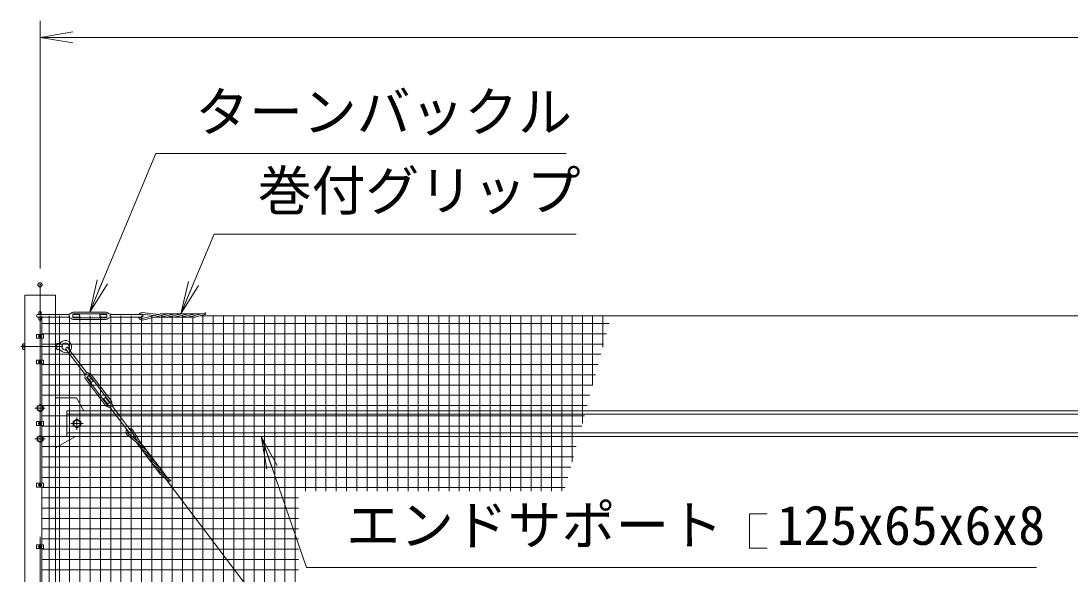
# Model space of a CAD drawing. Units: millimetres at full size; details may follow other scales. Extents: x -16800 to 16800, y -11880 to 11880.
# Drawn here: x -13163 to -8048, y 5399 to 8094 of the extents above; entities that cross this region are included whole.
import ezdxf
from ezdxf.enums import TextEntityAlignment as Align

# ---------------------------------------------------------------- set-up
doc = ezdxf.new("R2010")
doc.units = ezdxf.units.MM
doc.header["$LTSCALE"] = 40
doc.header["$PDMODE"] = 32
doc.header["$PDSIZE"] = 20
doc.linetypes.add('USER1', pattern=[50.8, 31.75, -6.35, 6.35, -6.35])
for name, color, linetype, lineweight in [('0-0_D-STR1', 1, 'Continuous', 18), ('0-1_D-BMK', 2, 'USER1', 13), ('0-2_D-STR3', 3, 'Continuous', 13), ('0-6_D-STR-DIM', 7, 'Continuous', 13), ('0-7_0', 7, 'Continuous', 18), ('0-9_D-STR-TXT', 7, 'Continuous', 13), ('0-A_D-STR2', 7, 'Continuous', 13)]:
    doc.layers.add(name, color=color, linetype=linetype, lineweight=lineweight)
doc.layers.add('0-8_Defpoints', color=253, linetype='Continuous')
doc.styles.add('ＭＳ ゴシック', font='')
doc.styles.get('ＭＳ ゴシック').set_extended_font_data('MS Gothic')

# ---------------------------------------------------------------- blocks, each defined once
blk = doc.blocks.new('_Open')
at = {"layer": '0-7_0'}
blk.add_line((-40, 6.67), (0, 0), dxfattribs=at)
blk.add_lwpolyline([(-40, -6.67), (0, 0), (-40, 0)], dxfattribs=at)

msp = doc.modelspace()

# ---------------------------------------------------------------- linework, layer by layer
at = {"layer": '0-0_D-STR1'}
for p, q in [((-12995.08, 487.52), (-12995.08, 6757.52)), ((-7200.08, 6195.02), (-12940.08, 6195.02)), ((-7200.08, 6178.02), (-12940.08, 6178.02)), ((-12940.08, 6087.02), (-7200.08, 6087.02))]:
    msp.add_line(p, q, dxfattribs=at)
for points in [[(-12995.08, 6757.52), (-13145.08, 6757.52), (-13145.08, -2242.48), (-12995.08, -2242.48), (-12995.08, -1282.48)], [(-12940.08, 6195.02), (-12940.08, 6070.02), (-7200.08, 6070.02)]]:
    msp.add_lwpolyline(points, dxfattribs=at)
at = {"layer": '0-1_D-BMK'}
for p, q in [((-13070.08, -2293.48), (-13070.08, 6808.52)), ((-13080.08, 6557.52), (-13060.08, 6557.52)), ((-13163.2, 6507.52), (-12958.68, 6507.52)), ((-13080.08, 6432.52), (-13060.08, 6432.52)), ((-13045.08, 6207.52), (-13095.08, 6207.52)), ((-12890.08, 6162.52), (-12890.08, 6102.52)), ((-13080.08, 6132.52), (-13060.08, 6132.52)), ((-12920.08, 6132.52), (-12860.08, 6132.52)), ((-13045.08, 6057.52), (-13095.08, 6057.52)), ((-13080.08, 5832.52), (-13060.08, 5832.52)), ((-13080.08, 5532.52), (-13060.08, 5532.52))]:
    msp.add_line(p, q, dxfattribs=at)
at = {"layer": '0-2_D-STR3'}
for p, q in [((-13082.08, 6663.52), (-12928.09, 6663.52)), ((-13082.08, 6651.52), (-12928.09, 6651.52)), ((-13076.08, 6674.52), (-13076.08, 6663.52)), ((-13076.08, 6651.52), (-13076.08, 6640.52)), ((-13064.08, 6674.52), (-13064.08, 6663.52)), ((-13064.08, 6651.52), (-13064.08, 6640.52)), ((-13061.58, 6567.02), (-13061.58, 6657.52)), ((-12928.09, 6667.52), (-12920.28, 6669.19)), ((-12928.09, 6647.52), (-12928.09, 6667.52)), ((-12911.09, 6650.02), (-12911.09, 6665.02)), ((-12911.09, 6663.52), (-12878.09, 6663.52)), ((-12909.09, 6675.52), (-12747.09, 6675.52)), ((-12909.09, 6667.02), (-12747.09, 6667.02)), ((-12778.09, 6651.52), (-12778.09, 6663.52)), ((-12778.09, 6663.52), (-12745.09, 6663.52)), ((-12778.09, 6651.52), (-12745.09, 6651.52)), ((-12745.09, 6650.02), (-12745.09, 6665.02)), ((-12728.09, 6663.52), (-12574.09, 6663.52)), ((-12728.09, 6651.52), (-12574.09, 6651.52)), ((-12573.22, 6664.88), (-12515.55, 6658.89)), ((-12573.01, 6672.9), (-12492.68, 6664.56)), ((-12571.82, 6644.94), (-12486.16, 6666.18)), ((-12570.58, 6637), (-12452.92, 6666.18)), ((-12317.02, 6651.1), (-12513.73, 6651.1)), ((-12283.17, 6667.06), (-12478.94, 6667.06)), ((-12476.94, 6651.98), (-12419.68, 6666.18)), ((-12443.7, 6651.98), (-12386.44, 6666.18)), ((-12410.46, 6651.98), (-12353.2, 6666.18)), ((-12377.22, 6651.98), (-12319.96, 6666.18)), ((-12343.98, 6651.98), (-12262.16, 6672.27)), ((-12310.74, 6651.98), (-12266.06, 6663.06)), ((-12288.4, 6657.52), (-270.08, 6657.52)), ((-12928.09, 6647.52), (-12920.28, 6645.85)), ((-12909.09, 6648.02), (-12747.09, 6648.02)), ((-12909.09, 6639.52), (-12747.09, 6639.52)), ((-12728.09, 6647.52), (-12735.89, 6645.85)), ((-13087.28, 6567.02), (-13052.88, 6567.02)), ((-13087.28, 6567.02), (-13087.28, 6548.02)), ((-13087.28, 6548.02), (-13052.88, 6548.02)), ((-13076.58, 6561.27), (-13070.08, 6565.03)), ((-13076.58, 6553.77), (-13076.58, 6561.27)), ((-13070.08, 6550.02), (-13076.58, 6553.77)), ((-13070.08, 6565.03), (-13063.58, 6561.27)), ((-13063.58, 6553.77), (-13070.08, 6550.02)), ((-13063.58, 6561.27), (-13063.58, 6553.77)), ((-13061.58, 6442.02), (-13061.58, 6548.02)), ((-13052.88, 6567.02), (-13052.88, 6548.02)), ((-13155.08, 6518.06), (-13155.08, 6497.06)), ((-13154.28, 6521.37), (-13145.08, 6521.37)), ((-13145.08, 6514.45), (-13154.28, 6514.45)), ((-13145.08, 6500.6), (-13154.28, 6500.6)), ((-13145.08, 6521.37), (-13145.08, 6493.67)), ((-12995.08, 6515.52), (-12988.08, 6515.52)), ((-12995.08, 6499.52), (-12988.08, 6499.52)), ((-12988.08, 6522.52), (-12988.08, 6492.52)), ((-12988.08, 6522.52), (-12980.53, 6522.03)), ((-12961.65, 6515.52), (-12961.65, 6499.52)), ((-12934.36, 6501.98), (-12841.38, 6379.22)), ((-13154.28, 6493.67), (-13145.08, 6493.67)), ((-12988.08, 6492.52), (-12980.53, 6493.01)), ((-12943.92, 6494.73), (-12850.94, 6371.97)), ((-13087.28, 6442.02), (-13052.88, 6442.02)), ((-13087.28, 6442.02), (-13087.28, 6423.02)), ((-13087.28, 6423.02), (-13052.88, 6423.02)), ((-13076.58, 6436.27), (-13070.08, 6440.03)), ((-13076.58, 6428.77), (-13076.58, 6436.27)), ((-13070.08, 6425.02), (-13076.58, 6428.77)), ((-13070.08, 6440.03), (-13063.58, 6436.27)), ((-13063.58, 6428.77), (-13070.08, 6425.02)), ((-13063.58, 6436.27), (-13063.58, 6428.77)), ((-13061.58, 6142.02), (-13061.58, 6423.02)), ((-13052.88, 6442.02), (-13052.88, 6423.02)), ((-12854.13, 6369.56), (-12838.19, 6381.63)), ((-12854.13, 6369.56), (-12850.76, 6362.33)), ((-12849.04, 6349.58), (-12751.23, 6220.44)), ((-12842.26, 6354.71), (-12744.45, 6225.57)), ((-12841.88, 6357.51), (-12829.92, 6366.57)), ((-12838.19, 6381.63), (-12832.15, 6376.42)), ((-12831.11, 6365.66), (-12811.19, 6339.36)), ((-12827.12, 6366.18), (-12729.31, 6237.04)), ((-12820.34, 6371.32), (-12722.53, 6242.18)), ((-12892.58, 6257.52), (-12995.08, 6257.52)), ((-12892.58, 6257.52), (-12856.87, 6195.02)), ((-12760.38, 6252.4), (-12750.81, 6259.64)), ((-12760.38, 6252.4), (-12740.45, 6226.09)), ((-12750.81, 6259.64), (-12730.89, 6233.34)), ((-12741.65, 6225.19), (-12729.69, 6234.24)), ((-12733.38, 6210.12), (-12739.42, 6215.33)), ((-12730.19, 6212.54), (-12637.21, 6089.78)), ((-12720.62, 6219.78), (-12627.64, 6097.02)), ((-13087.28, 6142.02), (-13052.88, 6142.02)), ((-13087.28, 6142.02), (-13087.28, 6123.02)), ((-13076.58, 6136.27), (-13070.08, 6140.03)), ((-13070.08, 6140.03), (-13063.58, 6136.27)), ((-13052.88, 6142.02), (-13052.88, 6123.02)), ((-13087.28, 6123.02), (-13052.88, 6123.02)), ((-13076.58, 6128.77), (-13076.58, 6136.27)), ((-13070.08, 6125.02), (-13076.58, 6128.77)), ((-13063.58, 6128.77), (-13070.08, 6125.02)), ((-13063.58, 6136.27), (-13063.58, 6128.77)), ((-13061.58, 5842.02), (-13061.58, 6123.02)), ((-12626.04, 6097.15), (-12595.99, 6047.56)), ((-12619.52, 6101.82), (-12577.67, 6032.76)), ((-12896.79, 6070.02), (-12995.08, 6014.57)), ((-12646.67, 6078.22), (-12552.37, 6002.04)), ((-12641.09, 6084), (-12572.44, 6028.53)), ((-12482.34, 5884.6), (-12601.11, 6041.41)), ((-12578.19, 6012.61), (-12532.3, 5975.54)), ((-12449.18, 5867.25), (-12567.38, 6023.31)), ((-12558.12, 5986.11), (-12512.23, 5949.04)), ((-12538.05, 5959.62), (-12492.16, 5922.54)), ((-12517.98, 5933.12), (-12472.09, 5896.05)), ((-12497.91, 5906.62), (-12432.34, 5853.65)), ((-13087.28, 5842.02), (-13052.88, 5842.02)), ((-13087.28, 5842.02), (-13087.28, 5823.02)), ((-13076.58, 5836.27), (-13070.08, 5840.03)), ((-13076.58, 5828.77), (-13076.58, 5836.27)), ((-13070.08, 5840.03), (-13063.58, 5836.27)), ((-13063.58, 5836.27), (-13063.58, 5828.77)), ((-13052.88, 5842.02), (-13052.88, 5823.02)), ((-12477.84, 5880.12), (-12442.03, 5851.19)), ((-12459.94, 5865.66), (-9524.35, 1989.76)), ((-13087.28, 5823.02), (-13052.88, 5823.02)), ((-13070.08, 5825.02), (-13076.58, 5828.77)), ((-13063.58, 5828.77), (-13070.08, 5825.02)), ((-13061.58, 5542.02), (-13061.58, 5823.02)), ((-13087.28, 5542.02), (-13052.88, 5542.02)), ((-13087.28, 5542.02), (-13087.28, 5523.02)), ((-13076.58, 5536.27), (-13070.08, 5540.03)), ((-13076.58, 5528.77), (-13076.58, 5536.27)), ((-13070.08, 5525.02), (-13076.58, 5528.77)), ((-13070.08, 5540.03), (-13063.58, 5536.27)), ((-13063.58, 5528.77), (-13070.08, 5525.02)), ((-13063.58, 5536.27), (-13063.58, 5528.77)), ((-13052.88, 5542.02), (-13052.88, 5523.02)), ((-13087.28, 5523.02), (-13052.88, 5523.02)), ((-13061.58, 5242.02), (-13061.58, 5523.02))]:
    msp.add_line(p, q, dxfattribs=at)
for points in [[(-12911.09, 6651.52), (-12878.09, 6651.52), (-12878.09, 6663.52)], [(-12728.09, 6647.52), (-12728.09, 6667.52), (-12735.89, 6669.19)], [(-12840.68, 6358.42), (-12820.76, 6332.11), (-12811.19, 6339.36)], [(-12733.38, 6210.12), (-12717.44, 6222.2), (-12720.81, 6229.43)]]:
    msp.add_lwpolyline(points, dxfattribs=at)
for points in [[(-13055.1, 6216.17), (-13070.08, 6224.82), (-13085.06, 6216.17), (-13085.06, 6198.87), (-13070.08, 6190.22), (-13055.1, 6198.87)], [(-12908.1, 6122.12), (-12890.08, 6111.72), (-12872.07, 6122.12), (-12872.07, 6142.92), (-12890.08, 6153.32), (-12908.1, 6142.92)], [(-13055.1, 6066.17), (-13070.08, 6074.82), (-13085.06, 6066.17), (-13085.06, 6048.87), (-13070.08, 6040.22), (-13055.1, 6048.87)]]:
    msp.add_lwpolyline(points, close=True, dxfattribs=at)
for centre, radius in [((-13070.08, 6557.52), 6.25), ((-13070.08, 6432.52), 6.25), ((-13070.08, 6207.52), 13.11), ((-13070.08, 6132.52), 6.25), ((-12890.08, 6132.52), 16.09), ((-13070.08, 6057.52), 13.11), ((-13070.08, 5832.52), 6.25), ((-13070.08, 5532.52), 6.25)]:
    msp.add_circle(centre, radius, dxfattribs=at)
for centre, radius, start, end in [((-13082.08, 6657.52), 6, 90, 270), ((-13070.08, 6674.52), 6, 0, 180), ((-12921.12, 6673.1), 4, 282.09925, 326.11888), ((-12909.09, 6665.02), 10.5, 90, 146.11888), ((-12909.09, 6665.02), 2, 90, 180), ((-12747.09, 6665.02), 10.5, 33.88112, 90), ((-12747.09, 6665.02), 2, 0, 90), ((-12735.05, 6673.1), 4, 213.88112, 257.90075), ((-12572.21, 6654.93), 18, 191.63319, 275.17572), ((-12572.21, 6654.93), 18, 92.82496, 151.48944), ((-12572.21, 6654.93), 10, 199.92759, 272.18972), ((-12572.21, 6654.93), 10, 95.82544, 120.77566), ((-12574.09, 6657.52), 6, 270, 90), ((-12478.94, 6637.06), 30, 90, 103.92636), ((-12484.16, 6681.1), 30, 270, 283.92645), ((-12445.7, 6637.06), 30, 90, 103.92636), ((-12450.92, 6681.1), 30, 270, 283.92645), ((-12412.46, 6637.06), 30, 90, 103.92636), ((-12417.68, 6681.1), 30, 270, 283.92645), ((-12379.22, 6637.06), 30, 90, 103.92636), ((-12384.44, 6681.1), 30, 270, 283.92645), ((-12345.98, 6637.06), 30, 90, 103.92636), ((-12351.2, 6681.1), 30, 270, 283.92645), ((-12312.74, 6637.06), 30, 90, 103.92636), ((-12317.96, 6681.1), 30, 270, 283.92645), ((-12329.42, 6695.32), 71.11, 333.02173, 341.08588), ((-13070.08, 6640.52), 6, 180, 0), ((-12921.12, 6641.94), 4, 33.88112, 77.90075), ((-12909.09, 6650.02), 10.5, 213.88112, 270), ((-12909.09, 6650.02), 2, 180, 270), ((-12747.09, 6650.02), 2, 270, 0), ((-12747.09, 6650.02), 10.5, 270, 326.11888), ((-12735.05, 6641.94), 4, 102.09925, 146.11888), ((-13147.2, 6517.91), 7.88, 153.93467, 206.06533), ((-13124.71, 6507.52), 30.37, 166.82041, 193.17959), ((-13147.19, 6497.13), 7.89, 153.96929, 206.03071), ((-12979.62, 6536), 14, 266.2686, 319.66701), ((-12946.08, 6507.52), 30, 318.67714, 139.66701), ((-12946.08, 6507.52), 17.5, 327.19122, 152.79711), ((-12946.08, 6507.52), 17.5, 207.20289, 287.08914), ((-12939.14, 6498.35), 6, 37.14018, 217.14018), ((-12979.62, 6479.04), 14, 40.33299, 93.7314), ((-12946.08, 6507.52), 30, 220.33299, 295.60322), ((-12840.67, 6355.92), 10.5, 161.0213, 217.14018), ((-12854.38, 6360.64), 4, 341.0213, 25.04093), ((-12840.67, 6355.92), 2, 127.14018, 217.14018), ((-12829.53, 6379.45), 4, 229.23943, 273.25907), ((-12828.71, 6364.98), 2, 37.14018, 127.14018), ((-12828.71, 6364.98), 10.5, 37.14018, 93.25907), ((-12730.9, 6235.84), 10.5, 341.0213, 37.14018), ((-12742.86, 6226.78), 10.5, 217.14018, 273.25907), ((-12742.86, 6226.78), 2, 217.14018, 307.14018), ((-12742.03, 6212.3), 4, 49.23943, 93.25907), ((-12730.9, 6235.84), 2, 307.14018, 37.14018), ((-12717.19, 6231.12), 4, 161.0213, 205.04093), ((-12633.36, 6090.34), 18, 138.77338, 222.3159), ((-12633.36, 6090.34), 10, 147.06777, 219.3299), ((-12632.43, 6093.4), 6, 217.14018, 37.14018), ((-12633.36, 6090.34), 18, 39.96515, 98.62962), ((-12633.36, 6090.34), 10, 42.96562, 67.91584), ((-12559.33, 6035.95), 30, 217.14018, 231.06663), ((-12591.29, 6005.2), 30, 37.14018, 51.06654), ((-12539.27, 6009.45), 30, 217.14018, 231.06663), ((-12571.22, 5978.7), 30, 37.14018, 51.06654), ((-12519.2, 5982.95), 30, 217.14018, 231.06663), ((-12551.15, 5952.2), 30, 37.14018, 51.06654), ((-12499.13, 5956.45), 30, 217.14018, 231.06663), ((-12531.08, 5925.71), 30, 37.14018, 51.06654), ((-12479.06, 5929.96), 30, 217.14018, 231.06663), ((-12511.02, 5899.21), 30, 37.14018, 51.06654), ((-12458.99, 5903.46), 30, 217.14018, 231.06663), ((-12490.95, 5872.71), 30, 37.14018, 51.06654), ((-12454.58, 5921.19), 71.11, 280.16191, 288.22606)]:
    msp.add_arc(centre, radius, start, end, dxfattribs=at)
at = {"layer": '0-6_D-STR-DIM'}
for p, q in [((-13070.08, 6888.52), (-13070.08, 8094.14)), ((-13070.08, 8014.14), (-7070.08, 8014.14))]:
    msp.add_line(p, q, dxfattribs=at)
at = {"layer": '0-8_Defpoints'}
msp.add_point((-13070.08, 6808.52), dxfattribs=at)
at = {"layer": '0-9_D-STR-TXT'}
for points in [[(-10505.5, 7447.63), (-12506.15, 7447.63), (-12827.32, 6677.37)], [(-10455.47, 7055.91), (-12221.6, 7055.91), (-12382.96, 6668.91)], [(-8211.48, 5431.61), (-11771.52, 5431.61), (-11990.96, 6068.13)], [(-9524.42, 5692.27), (-9611.09, 5692.27), (-9611.09, 5525.6), (-9524.42, 5525.6)]]:
    msp.add_lwpolyline(points, dxfattribs=at)
at = {"layer": '0-A_D-STR2'}
for p, q in [((-13025.84, 512.52), (-13025.84, 6657.52)), ((-12975.84, 512.52), (-12975.84, 6657.52)), ((-12925.84, 512.52), (-12925.84, 6657.52)), ((-12875.84, 512.52), (-12875.84, 6657.52)), ((-12825.84, 1885.82), (-12825.84, 6657.52)), ((-12775.84, 1885.82), (-12775.84, 6657.52)), ((-12725.84, 1885.82), (-12725.84, 6657.52)), ((-12675.84, 1885.82), (-12675.84, 6657.52)), ((-12625.84, 1885.82), (-12625.84, 6657.52)), ((-12575.84, 1885.82), (-12575.84, 6657.52)), ((-12525.84, 1885.82), (-12525.84, 6657.52)), ((-12475.84, 1885.82), (-12475.84, 6657.52)), ((-12425.84, 1885.82), (-12425.84, 6657.52)), ((-12375.84, 1885.82), (-12375.84, 6657.52)), ((-12325.84, 1885.82), (-12325.84, 6657.52)), ((-12275.84, 1885.82), (-12275.84, 6657.52)), ((-12225.84, 1885.82), (-12225.84, 6657.52)), ((-12175.84, 1885.82), (-12175.84, 6657.52)), ((-12125.84, 1885.82), (-12125.84, 6657.52)), ((-12075.84, 1885.82), (-12075.84, 6657.52)), ((-12025.84, 1885.82), (-12025.84, 6657.52)), ((-11975.84, 1885.82), (-11975.84, 6657.52)), ((-11925.84, 1885.82), (-11925.84, 6657.52)), ((-11875.84, 1885.82), (-11875.84, 6657.52)), ((-11825.84, 1885.82), (-11825.84, 6657.52)), ((-11775.84, 5802.67), (-11775.84, 6657.52)), ((-11725.84, 5802.67), (-11725.84, 6657.52)), ((-11675.84, 5802.67), (-11675.84, 6657.52)), ((-11625.84, 5802.67), (-11625.84, 6657.52)), ((-11575.84, 5802.67), (-11575.84, 6657.52)), ((-11525.84, 5802.67), (-11525.84, 6657.52)), ((-11475.84, 5802.67), (-11475.84, 6657.52)), ((-11425.84, 5802.67), (-11425.84, 6657.52)), ((-11375.84, 5802.67), (-11375.84, 6657.52)), ((-11325.84, 5802.67), (-11325.84, 6657.52)), ((-11275.84, 5802.67), (-11275.84, 6657.52)), ((-11225.84, 5802.67), (-11225.84, 6657.52)), ((-11175.84, 5802.67), (-11175.84, 6657.52)), ((-11125.84, 5802.67), (-11125.84, 6657.52)), ((-11075.84, 5802.67), (-11075.84, 6657.52)), ((-11025.84, 5802.67), (-11025.84, 6657.52)), ((-10975.84, 5802.67), (-10975.84, 6657.52)), ((-10925.84, 5802.67), (-10925.84, 6657.52)), ((-10875.84, 5802.67), (-10875.84, 6657.52)), ((-10825.84, 5802.67), (-10825.84, 6657.52)), ((-10775.84, 5802.67), (-10775.84, 6657.52)), ((-10725.84, 5802.67), (-10725.84, 6657.52)), ((-10675.84, 5802.67), (-10675.84, 6657.52)), ((-10625.84, 5802.67), (-10625.84, 6657.52)), ((-10575.84, 5802.67), (-10575.84, 6657.52)), ((-10525.84, 5802.67), (-10525.84, 6657.52)), ((-10475.84, 5945.35), (-10475.84, 6657.52)), ((-10425.84, 6131.95), (-10425.84, 6657.52)), ((-10375.84, 6318.55), (-10375.84, 6657.52)), ((-10325.84, 6505.15), (-10325.84, 6657.52)), ((-13061.58, 6620), (-10295.07, 6620)), ((-13061.58, 6570), (-10308.47, 6570)), ((-13061.58, 6520), (-10321.87, 6520)), ((-13061.58, 6470), (-10335.26, 6470)), ((-13061.58, 6420), (-10348.66, 6420)), ((-13061.58, 6370), (-10362.06, 6370)), ((-13061.58, 6320), (-10375.46, 6320)), ((-13061.58, 6270), (-10388.85, 6270)), ((-13061.58, 6220), (-10402.25, 6220)), ((-13061.58, 6170), (-10415.65, 6170)), ((-13061.58, 6120), (-10429.05, 6120)), ((-13061.58, 6070), (-10442.44, 6070)), ((-13061.58, 6020), (-10455.84, 6020)), ((-13061.58, 5970), (-10469.24, 5970)), ((-13061.58, 5920), (-10482.64, 5920)), ((-13061.58, 5870), (-10496.03, 5870)), ((-13061.58, 5820), (-10509.43, 5820)), ((-13061.58, 5770), (-11809.61, 5770)), ((-13061.58, 5720), (-11809.61, 5720)), ((-13061.58, 5670), (-11809.61, 5670)), ((-13061.58, 5620), (-11809.61, 5620)), ((-13061.58, 5570), (-11809.61, 5570)), ((-13061.58, 5520), (-11809.61, 5520)), ((-13061.58, 5470), (-11809.61, 5470)), ((-13061.58, 5420), (-11809.61, 5420))]:
    msp.add_line(p, q, dxfattribs=at)

# ---------------------------------------------------------------- block references
at = {"layer": '0-6_D-STR-DIM', "xscale": 4, "yscale": 4, "rotation": 180}
msp.add_blockref('_Open', (-13070.08, 8014.14), dxfattribs=at)
at = {"layer": '0-9_D-STR-TXT', "xscale": 4, "yscale": 4}
for p, rotation in [((-12828.09, 6675.52), 247.36628), ((-12383.73, 6667.06), 247.36628), ((-11991.61, 6070.02), 109.02111)]:
    msp.add_blockref('_Open', p, dxfattribs=dict(at, rotation=rotation))

# ---------------------------------------------------------------- texts
at = {"layer": '0-9_D-STR-TXT', "style": 'ＭＳ ゴシック'}
for s, p in [('ターンバックル', (-12313.63, 7497.46)), ('巻付グリップ', (-12008.77, 7113.86)), ('エンドサポート  125x65x6x8', (-11576.97, 5483.48))]:
    msp.add_text(s, height=192.4, dxfattribs=at).set_placement(p, align=Align.BOTTOM_LEFT)

doc.saveas('drawing.dxf')
